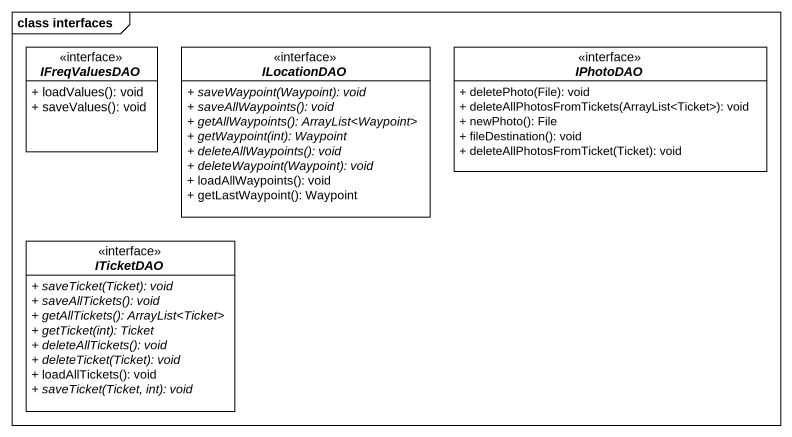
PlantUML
@startuml
mainframe class interfaces
hide circle
hide empty members
skinparam classAttributeIconSize 0
interface IFreqValuesDAO <<interface>> {
  + loadValues(): void
  + saveValues(): void
}
interface ILocationDAO <<interface>> {
  {abstract} + saveWaypoint(Waypoint): void
  {abstract} + saveAllWaypoints(): void
  {abstract} + getAllWaypoints(): ArrayList<Waypoint>
  {abstract} + getWaypoint(int): Waypoint
  {abstract} + deleteAllWaypoints(): void
  {abstract} + deleteWaypoint(Waypoint): void
  + loadAllWaypoints(): void
  + getLastWaypoint(): Waypoint
}
interface IPhotoDAO <<interface>> {
  + deletePhoto(File): void
  + deleteAllPhotosFromTickets(ArrayList<Ticket>): void
  + newPhoto(): File
  + fileDestination(): void
  + deleteAllPhotosFromTicket(Ticket): void
}
interface ITicketDAO <<interface>> {
  {abstract} + saveTicket(Ticket): void
  {abstract} + saveAllTickets(): void
  {abstract} + getAllTickets(): ArrayList<Ticket>
  {abstract} + getTicket(int): Ticket
  {abstract} + deleteAllTickets(): void
  {abstract} + deleteTicket(Ticket): void
  + loadAllTickets(): void
  {abstract} + saveTicket(Ticket, int): void
}
@enduml
